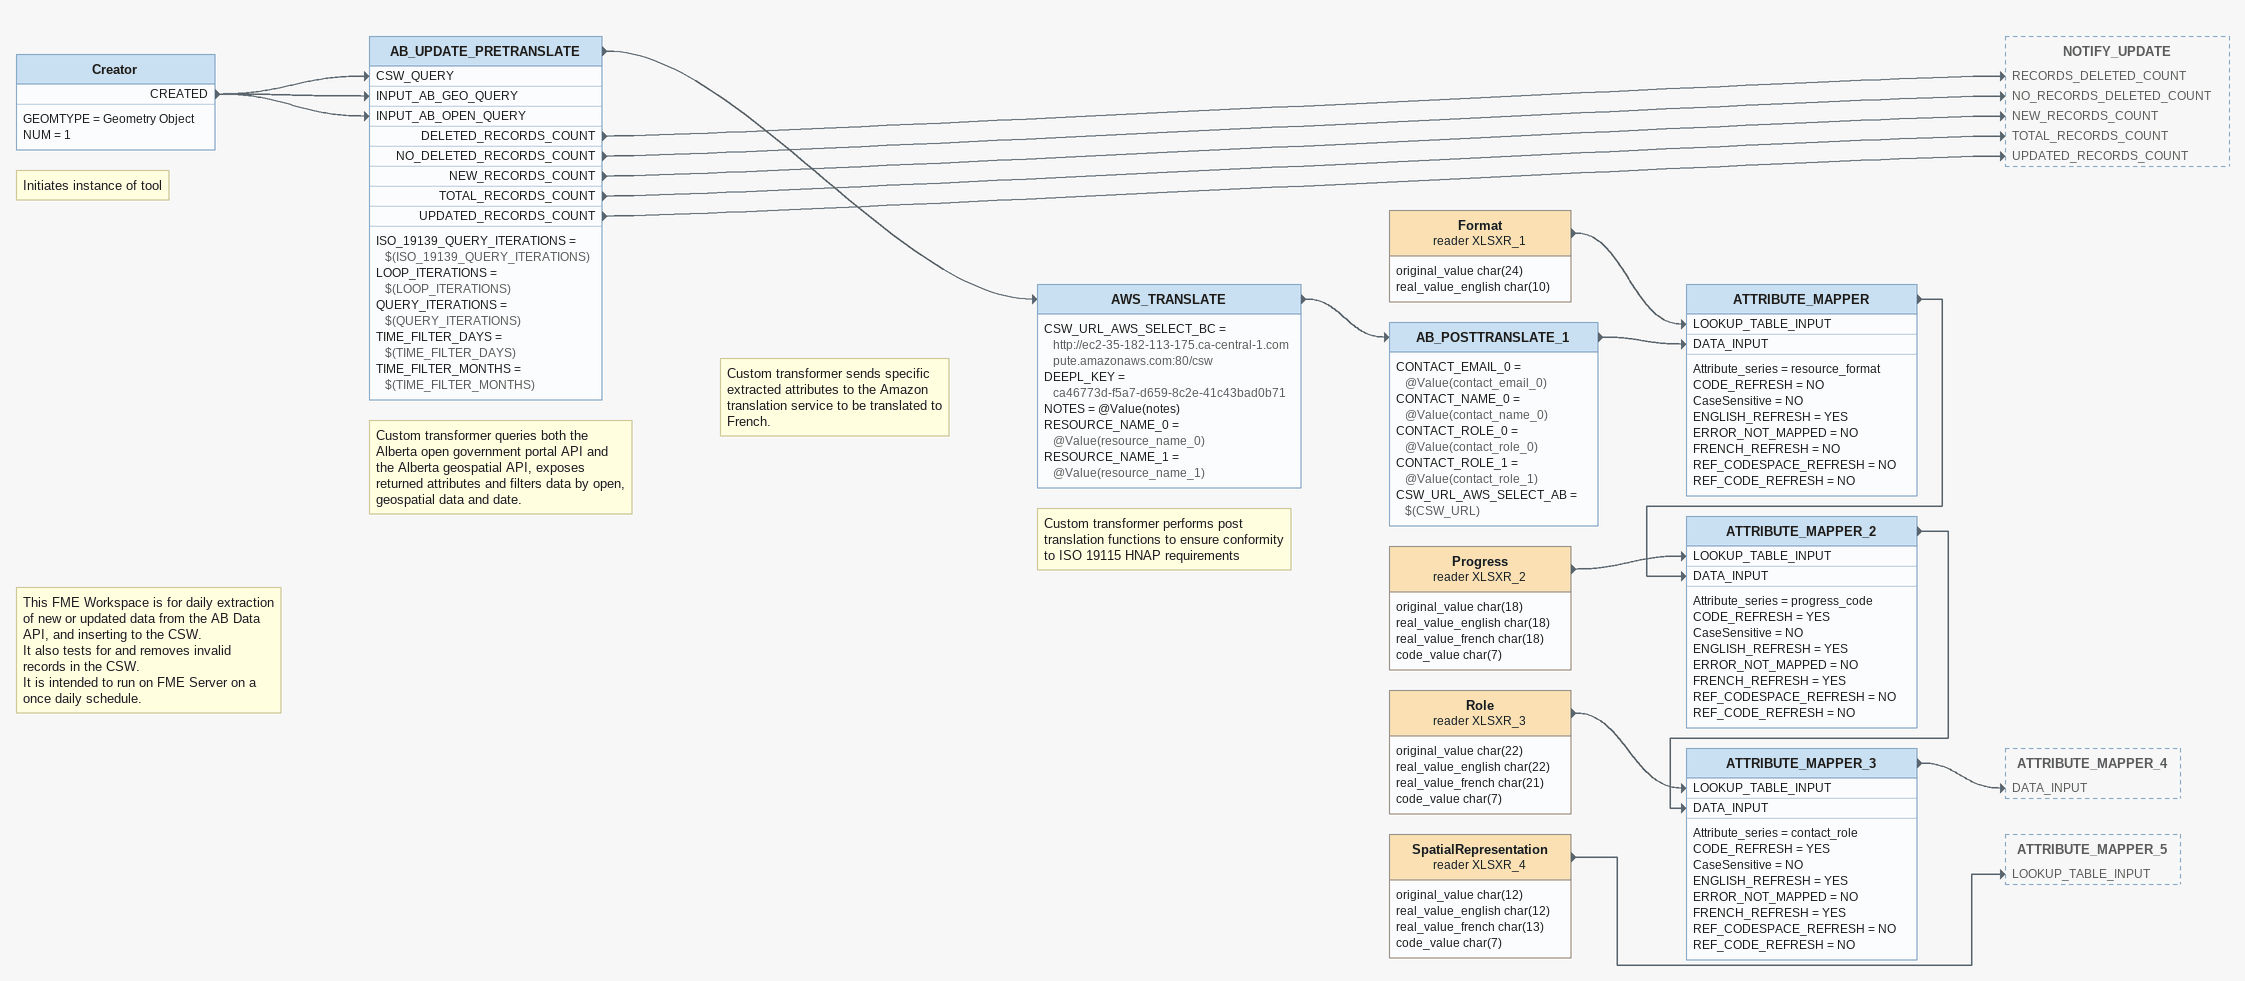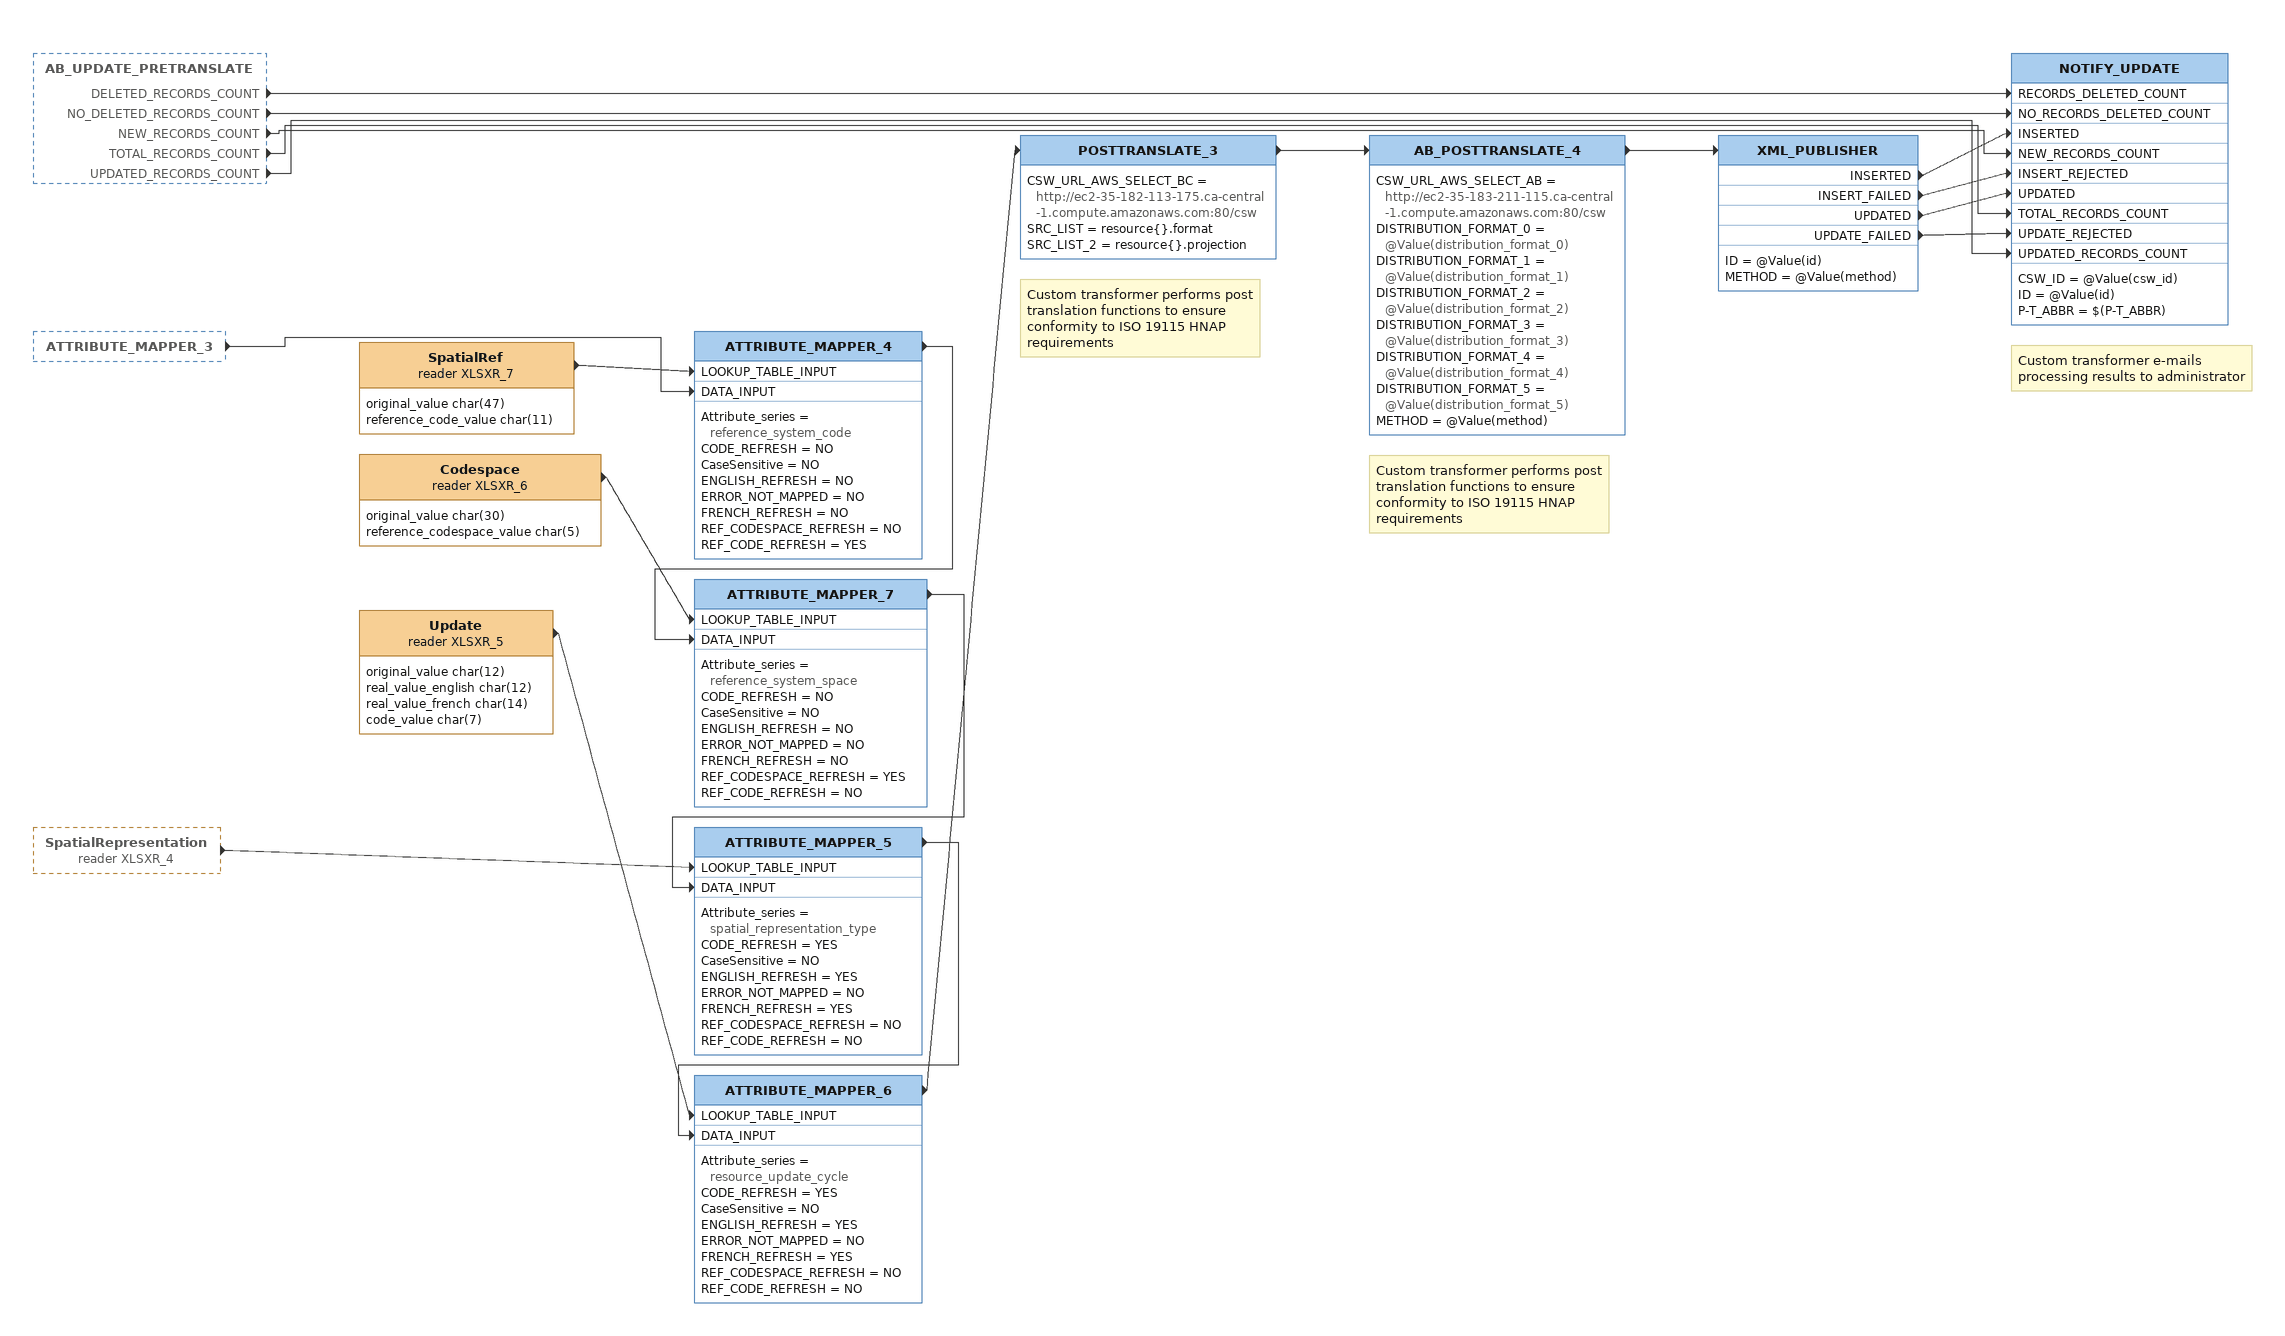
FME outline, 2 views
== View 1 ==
Note: Initiates instance of tool
Note: This FME Workspace is for daily extraction of new or updated data from the AB Data API, and inserting to the CSW. / It also tests for and removes invalid records in the CSW. / It is intended to run on FME Server on a once daily schedule.
Creator
    GEOMTYPE = Geometry Object
    NUM = 1
    CREATED -> AB_UPDATE_PRETRANSLATE [CSW_QUERY]
    CREATED -> AB_UPDATE_PRETRANSLATE [INPUT_AB_GEO_QUERY]
    CREATED -> AB_UPDATE_PRETRANSLATE [INPUT_AB_OPEN_QUERY]
Note: Custom transformer queries both the Alberta open government portal API and the Alberta geospatial API, exposes returned attributes and filters data by open, geospatial data and date.
AB_UPDATE_PRETRANSLATE
    ISO_19139_QUERY_ITERATIONS = $(ISO_19139_QUERY_ITERATIONS)
    LOOP_ITERATIONS = $(LOOP_ITERATIONS)
    QUERY_ITERATIONS = $(QUERY_ITERATIONS)
    TIME_FILTER_DAYS = $(TIME_FILTER_DAYS)
    TIME_FILTER_MONTHS = $(TIME_FILTER_MONTHS)
    DELETED_RECORDS_COUNT -> NOTIFY_UPDATE [RECORDS_DELETED_COUNT]
    NO_DELETED_RECORDS_COUNT -> NOTIFY_UPDATE [NO_RECORDS_DELETED_COUNT]
    NEW_RECORDS_COUNT -> NOTIFY_UPDATE [NEW_RECORDS_COUNT]
    -> AWS_TRANSLATE
    TOTAL_RECORDS_COUNT -> NOTIFY_UPDATE [TOTAL_RECORDS_COUNT]
    UPDATED_RECORDS_COUNT -> NOTIFY_UPDATE [UPDATED_RECORDS_COUNT]
Note: Custom transformer sends specific extracted attributes to the Amazon translation service to be translated to French.
AWS_TRANSLATE
    CSW_URL_AWS_SELECT_BC = http://ec2-35-182-113-175.ca-central-1.compute.amazonaws.com:80/csw
    DEEPL_KEY = ca46773d-f5a7-d659-8c2e-41c43bad0b71
    NOTES = @Value(notes)
    RESOURCE_NAME_0 = @Value(resource_name_0)
    RESOURCE_NAME_1 = @Value(resource_name_1)
    -> AB_POSTTRANSLATE_1
Note: Custom transformer performs post translation functions to ensure conformity to ISO 19115 HNAP requirements
AB_POSTTRANSLATE_1
    CONTACT_EMAIL_0 = @Value(contact_email_0)
    CONTACT_NAME_0 = @Value(contact_name_0)
    CONTACT_ROLE_0 = @Value(contact_role_0)
    CONTACT_ROLE_1 = @Value(contact_role_1)
    CSW_URL_AWS_SELECT_AB = $(CSW_URL)
    -> ATTRIBUTE_MAPPER [DATA_INPUT]
SpatialRepresentation (reader XLSXR_4)
    attributes: original_value char(12), real_value_english char(12), real_value_french char(13), code_value char(7)
    -> ATTRIBUTE_MAPPER_5 [LOOKUP_TABLE_INPUT]
Format (reader XLSXR_1)
    attributes: original_value char(24), real_value_english char(10)
    -> ATTRIBUTE_MAPPER [LOOKUP_TABLE_INPUT]
ATTRIBUTE_MAPPER
    Attribute_series = resource_format
    CODE_REFRESH = NO
    CaseSensitive = NO
    ENGLISH_REFRESH = YES
    ERROR_NOT_MAPPED = NO
    FRENCH_REFRESH = NO
    REF_CODESPACE_REFRESH = NO
    REF_CODE_REFRESH = NO
    -> ATTRIBUTE_MAPPER_2 [DATA_INPUT]
Progress (reader XLSXR_2)
    attributes: original_value char(18), real_value_english char(18), real_value_french char(18), code_value char(7)
    -> ATTRIBUTE_MAPPER_2 [LOOKUP_TABLE_INPUT]
ATTRIBUTE_MAPPER_2
    Attribute_series = progress_code
    CODE_REFRESH = YES
    CaseSensitive = NO
    ENGLISH_REFRESH = YES
    ERROR_NOT_MAPPED = NO
    FRENCH_REFRESH = YES
    REF_CODESPACE_REFRESH = NO
    REF_CODE_REFRESH = NO
    -> ATTRIBUTE_MAPPER_3 [DATA_INPUT]
Role (reader XLSXR_3)
    attributes: original_value char(22), real_value_english char(22), real_value_french char(21), code_value char(7)
    -> ATTRIBUTE_MAPPER_3 [LOOKUP_TABLE_INPUT]
ATTRIBUTE_MAPPER_3
    Attribute_series = contact_role
    CODE_REFRESH = YES
    CaseSensitive = NO
    ENGLISH_REFRESH = YES
    ERROR_NOT_MAPPED = NO
    FRENCH_REFRESH = YES
    REF_CODESPACE_REFRESH = NO
    REF_CODE_REFRESH = NO
    -> ATTRIBUTE_MAPPER_4 [DATA_INPUT]

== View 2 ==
AB_UPDATE_PRETRANSLATE [outside]
    DELETED_RECORDS_COUNT -> NOTIFY_UPDATE [RECORDS_DELETED_COUNT]
    NO_DELETED_RECORDS_COUNT -> NOTIFY_UPDATE [NO_RECORDS_DELETED_COUNT]
    NEW_RECORDS_COUNT -> NOTIFY_UPDATE [NEW_RECORDS_COUNT]
    TOTAL_RECORDS_COUNT -> NOTIFY_UPDATE [TOTAL_RECORDS_COUNT]
    UPDATED_RECORDS_COUNT -> NOTIFY_UPDATE [UPDATED_RECORDS_COUNT]
ATTRIBUTE_MAPPER_3 [outside]
    -> ATTRIBUTE_MAPPER_4 [DATA_INPUT]
SpatialRepresentation (reader XLSXR_4) [outside]
    -> ATTRIBUTE_MAPPER_5 [LOOKUP_TABLE_INPUT]
SpatialRef (reader XLSXR_7)
    attributes: original_value char(47), reference_code_value char(11)
    -> ATTRIBUTE_MAPPER_4 [LOOKUP_TABLE_INPUT]
ATTRIBUTE_MAPPER_4
    Attribute_series = reference_system_code
    CODE_REFRESH = NO
    CaseSensitive = NO
    ENGLISH_REFRESH = NO
    ERROR_NOT_MAPPED = NO
    FRENCH_REFRESH = NO
    REF_CODESPACE_REFRESH = NO
    REF_CODE_REFRESH = YES
    -> ATTRIBUTE_MAPPER_7 [DATA_INPUT]
Codespace (reader XLSXR_6)
    attributes: original_value char(30), reference_codespace_value char(5)
    -> ATTRIBUTE_MAPPER_7 [LOOKUP_TABLE_INPUT]
ATTRIBUTE_MAPPER_7
    Attribute_series = reference_system_space
    CODE_REFRESH = NO
    CaseSensitive = NO
    ENGLISH_REFRESH = NO
    ERROR_NOT_MAPPED = NO
    FRENCH_REFRESH = NO
    REF_CODESPACE_REFRESH = YES
    REF_CODE_REFRESH = NO
    -> ATTRIBUTE_MAPPER_5 [DATA_INPUT]
ATTRIBUTE_MAPPER_5
    Attribute_series = spatial_representation_type
    CODE_REFRESH = YES
    CaseSensitive = NO
    ENGLISH_REFRESH = YES
    ERROR_NOT_MAPPED = NO
    FRENCH_REFRESH = YES
    REF_CODESPACE_REFRESH = NO
    REF_CODE_REFRESH = NO
    -> ATTRIBUTE_MAPPER_6 [DATA_INPUT]
Update (reader XLSXR_5)
    attributes: original_value char(12), real_value_english char(12), real_value_french char(14), code_value char(7)
    -> ATTRIBUTE_MAPPER_6 [LOOKUP_TABLE_INPUT]
ATTRIBUTE_MAPPER_6
    Attribute_series = resource_update_cycle
    CODE_REFRESH = YES
    CaseSensitive = NO
    ENGLISH_REFRESH = YES
    ERROR_NOT_MAPPED = NO
    FRENCH_REFRESH = YES
    REF_CODESPACE_REFRESH = NO
    REF_CODE_REFRESH = NO
    -> POSTTRANSLATE_3
Note: Custom transformer performs post translation functions to ensure conformity to ISO 19115 HNAP requirements
POSTTRANSLATE_3
    CSW_URL_AWS_SELECT_BC = http://ec2-35-182-113-175.ca-central-1.compute.amazonaws.com:80/csw
    SRC_LIST = resource{}.format
    SRC_LIST_2 = resource{}.projection
    -> AB_POSTTRANSLATE_4
Note: Custom transformer performs post translation functions to ensure conformity to ISO 19115 HNAP requirements
AB_POSTTRANSLATE_4
    CSW_URL_AWS_SELECT_AB = http://ec2-35-183-211-115.ca-central-1.compute.amazonaws.com:80/csw
    DISTRIBUTION_FORMAT_0 = @Value(distribution_format_0)
    DISTRIBUTION_FORMAT_1 = @Value(distribution_format_1)
    DISTRIBUTION_FORMAT_2 = @Value(distribution_format_2)
    DISTRIBUTION_FORMAT_3 = @Value(distribution_format_3)
    DISTRIBUTION_FORMAT_4 = @Value(distribution_format_4)
    DISTRIBUTION_FORMAT_5 = @Value(distribution_format_5)
    METHOD = @Value(method)
    -> XML_PUBLISHER
XML_PUBLISHER
    ID = @Value(id)
    METHOD = @Value(method)
    INSERTED -> NOTIFY_UPDATE [INSERTED]
    INSERT_FAILED -> NOTIFY_UPDATE [INSERT_REJECTED]
    UPDATED -> NOTIFY_UPDATE [UPDATED]
    UPDATE_FAILED -> NOTIFY_UPDATE [UPDATE_REJECTED]
Note: Custom transformer e-mails processing results to administrator
NOTIFY_UPDATE
    CSW_ID = @Value(csw_id)
    ID = @Value(id)
    P-T_ABBR = $(P-T_ABBR)
